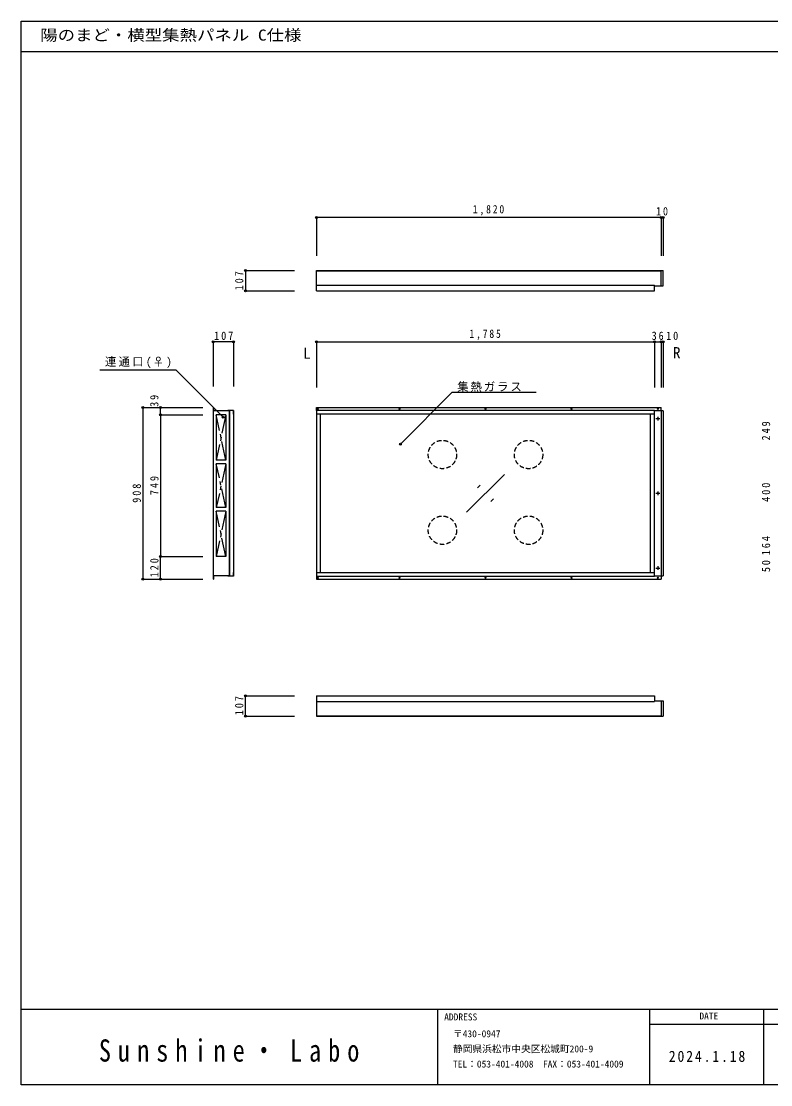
# Model space of a CAD drawing. Units: millimetres at full size, sheet at 1:20. Extents: x -3527 to 4553, y -2654 to 2966.
# Drawn here: x -3527 to 431, y -2654 to 2966 of the extents above; entities that cross this region are included whole.
import ezdxf
from ezdxf.enums import TextEntityAlignment as Align

# ---------------------------------------------------------------- set-up
doc = ezdxf.new("R2010")
doc.units = ezdxf.units.MM
doc.header["$LTSCALE"] = 20
doc.header["$PDMODE"] = 32
doc.header["$PDSIZE"] = 10
doc.linetypes.add('CHAIN1', pattern=[8, 5, -1, 1, -1])
doc.linetypes.add('DASHED1', pattern=[1.8, 1.2, -0.6])
doc.layers.add('0-0', color=4, linetype='Continuous')
doc.layers.add('F-0', color=7, linetype='Continuous')
doc.styles.add('ＭＳ ゴシック', font='')
doc.styles.add('ＭＳ 明朝', font='')
doc.styles.get('ＭＳ ゴシック').set_extended_font_data('MS Gothic')
doc.styles.get('ＭＳ 明朝').set_extended_font_data('MS Mincho')

msp = doc.modelspace()

# ---------------------------------------------------------------- linework, layer by layer
at = {"layer": '0-0'}
for p, q in [((-147.43, 1929.37), (-1967.43, 1929.37)), ((-1967.43, 1929.37), (-1967.43, 1726.66)), ((-147.43, 1929.37), (-147.43, 1726.66)), ((-147.43, 1929.37), (-137.43, 1929.37)), ((-147.43, 1929.37), (-147.43, 1726.66)), ((-137.43, 1929.37), (-137.43, 1726.66)), ((-2343.77, 1648.77), (-2084.85, 1648.77)), ((-2343.77, 1648.77), (-2343.77, 1541.77)), ((-2343.77, 1541.77), (-2084.85, 1541.77)), ((-2406.63, 1271.36), (-2513.63, 1271.36)), ((-2513.63, 1271.36), (-2513.63, 1036.63)), ((-2406.63, 1271.36), (-2406.63, 1036.63)), ((-1968.43, 1271.36), (-183.43, 1271.36)), ((-1968.43, 1271.36), (-1968.43, 1031.25)), ((-183.43, 1271.36), (-183.43, 1031.25)), ((-183.43, 1271.36), (-147.43, 1271.36)), ((-147.43, 1271.36), (-147.43, 1031.25)), ((-147.43, 1271.36), (-137.43, 1271.36)), ((-137.43, 1271.36), (-137.43, 1031.25)), ((-3112.41, 1123.4), (-2711.54, 1123.4)), ((-2461.68, 873.54), (-2711.54, 1123.4)), ((-1525, 731.23), (-1251.1, 1005.13)), ((-1251.1, 1005.13), (-808.09, 1005.13)), ((-2885.02, 925.2), (-2885.02, 17.2)), ((-2885.02, 925.2), (-2568.03, 925.2)), ((-2791.92, 886.2), (-2791.92, 925.2)), ((-2791.92, 925.2), (-2568.03, 925.2)), ((-147.43, 907.2), (-147.43, 925.2)), ((-2791.92, 886.2), (-2791.92, 137.2)), ((-2791.92, 886.2), (-2568.03, 886.2)), ((-2447.13, 886.2), (-2497.13, 886.2)), ((-2497.13, 886.2), (-2497.13, 646.53)), ((-2447.13, 626.53), (-2447.13, 396.87)), ((-1175.43, 371.2), (-975.43, 571.2)), ((-1117.86, 499.49), (-1103.71, 513.63)), ((-2447.13, 396.87), (-2497.13, 396.87)), ((-1047.14, 428.77), (-1033, 442.92)), ((-2447.13, 376.87), (-2447.13, 137.2)), ((-2791.92, 17.2), (-2791.92, 137.2)), ((-2791.92, 137.2), (-2568.03, 137.2)), ((-2447.13, 137.2), (-2497.13, 137.2)), ((-2885.02, 17.2), (-2568.03, 17.2)), ((-2791.92, 17.2), (-2568.03, 17.2)), ((-147.43, 35.2), (-147.43, 17.2)), ((-2343.77, -706.37), (-2343.77, -599.37)), ((-2343.77, -599.37), (-2084.85, -599.37)), ((-2343.77, -706.37), (-2084.85, -706.37))]:
    msp.add_line(p, q, dxfattribs=at)
at = {"layer": '0-0', "color": 7}
for p, q in [((-1967.43, 1648.77), (-137.43, 1648.77)), ((-1967.43, 1571.77), (-1967.43, 1648.77)), ((-1967.43, 1648.27), (-137.43, 1648.27)), ((-1967.43, 1647.77), (-147.43, 1647.77)), ((-147.43, 1567.77), (-147.43, 1648.27)), ((-1968.43, 1571.77), (-183.43, 1571.77)), ((-1968.43, 1541.77), (-1968.43, 1571.77)), ((-1968.43, 1541.77), (-183.43, 1541.77)), ((-183.43, 1541.77), (-183.43, 1571.77)), ((-183.43, 1567.77), (-147.43, 1567.77)), ((-2513.63, 925.2), (-2513.63, 17.2)), ((-2513.63, 925.2), (-2512.63, 925.2)), ((-2513.13, 925.2), (-2513.13, 17.2)), ((-2428.63, 907.2), (-2513.13, 907.2)), ((-2430.13, 906.7), (-2513.13, 906.7)), ((-2512.63, 925.2), (-2512.63, 907.2)), ((-2408.63, 908.2), (-2436.63, 908.2)), ((-2429.63, 907.2), (-2429.63, 35.2)), ((-2428.63, 908.2), (-2428.63, 34.2)), ((-2426.63, 908.2), (-2426.63, 34.2)), ((-2408.63, 908.2), (-2408.63, 889.7)), ((-2406.63, 909.7), (-2406.63, 32.7)), ((-183.43, 32.7), (-183.43, 909.7)), ((-147.43, 907.2), (-183.43, 907.2)), ((-147.43, 907.2), (-147.43, 35.2)), ((-137.43, 906.7), (-147.43, 906.7)), ((-137.43, 906.7), (-137.43, 35.7)), ((-2406.63, 889.7), (-2408.63, 889.7)), ((-183.43, 889.7), (-1968.43, 889.7)), ((-1948.43, 889.7), (-1948.43, 52.7)), ((-203.43, 52.7), (-203.43, 889.7)), ((-2513.63, 17.2), (-2512.63, 17.2)), ((-2428.63, 35.2), (-2513.13, 35.2)), ((-2512.63, 35.2), (-2512.63, 17.2)), ((-2406.63, 32.7), (-2436.63, 32.7)), ((-1968.43, 52.7), (-183.43, 52.7)), ((-183.43, 35.2), (-147.43, 35.2)), ((-147.43, 35.7), (-137.43, 35.7)), ((-1968.43, -599.37), (-183.43, -599.37)), ((-1968.43, -599.37), (-1968.43, -629.37)), ((-183.43, -599.37), (-183.43, -629.37)), ((-1968.43, -629.37), (-183.43, -629.37)), ((-1967.43, -629.37), (-1967.43, -706.37)), ((-183.43, -625.37), (-147.43, -625.37)), ((-147.43, -625.37), (-147.43, -705.87)), ((-1967.43, -705.37), (-147.43, -705.37)), ((-1967.43, -705.87), (-137.43, -705.87)), ((-1967.43, -706.37), (-137.43, -706.37))]:
    msp.add_line(p, q, dxfattribs=at)
at = {"layer": '0-0', "linetype": 'CHAIN1'}
for p, q in [((-2447.13, 886.2), (-2497.13, 646.53)), ((-2447.13, 646.53), (-2497.13, 886.2)), ((-175.43, 866.2), (-155.43, 866.2)), ((-165.43, 876.2), (-165.43, 856.2)), ((-2447.13, 626.53), (-2497.13, 396.87)), ((-2447.13, 396.87), (-2497.13, 626.53)), ((-175.43, 471.2), (-155.43, 471.2)), ((-165.43, 481.2), (-165.43, 461.2)), ((-2447.13, 376.87), (-2497.13, 137.2)), ((-2447.13, 137.2), (-2497.13, 376.87)), ((-175.43, 76.2), (-155.43, 76.2)), ((-165.43, 86.2), (-165.43, 66.2))]:
    msp.add_line(p, q, dxfattribs=at)
at = {"layer": '0-0', "color": 7}
for points in [[(-147.43, 1568.27), (-137.43, 1568.27), (-137.43, 1648.77)], [(-2430.13, 906.7), (-2430.13, 35.7), (-2513.13, 35.7)], [(-2406.63, 909.7), (-2436.63, 909.7), (-2436.63, 908.2)], [(-183.43, 909.7), (-1968.43, 909.7), (-1968.43, 32.7), (-183.43, 32.7)], [(-2406.63, 52.7), (-2408.63, 52.7), (-2408.63, 34.2), (-2436.63, 34.2), (-2436.63, 32.7)], [(-147.43, -625.87), (-137.43, -625.87), (-137.43, -706.37)]]:
    msp.add_lwpolyline(points, dxfattribs=at)
at = {"layer": '0-0'}
for points in [[(-1967.43, 909.7), (-1967.43, 925.2), (-147.43, 925.2)], [(-2447.13, 886.2), (-2447.13, 646.53), (-2497.13, 646.53)], [(-2447.13, 626.53), (-2497.13, 626.53), (-2497.13, 396.87)], [(-2447.13, 376.87), (-2497.13, 376.87), (-2497.13, 137.2)], [(-1967.43, 32.7), (-1967.43, 17.2), (-147.43, 17.2)]]:
    msp.add_lwpolyline(points, dxfattribs=at)
for centre in [(-1960.43, 917.2), (-1530.43, 917.2), (-1075.43, 917.2), (-620.43, 917.2), (-165.43, 917.2), (-1960.43, 25.2), (-1530.43, 25.2), (-1075.43, 25.2), (-620.43, 25.2), (-165.43, 25.2)]:
    msp.add_circle(centre, 2.5, dxfattribs=at)
at = {"layer": '0-0', "color": 7}
for centre in [(-165.43, 866.2), (-165.43, 471.2), (-165.43, 76.2)]:
    msp.add_circle(centre, 3.5, dxfattribs=at)
at = {"layer": '0-0', "linetype": 'DASHED1'}
for centre in [(-1302.93, 676.2), (-847.93, 676.2), (-1302.93, 276.2), (-847.93, 276.2)]:
    msp.add_circle(centre, 75, dxfattribs=at)
at = {"layer": '0-0', "color": 5}
for p in [(-1967.43, 1929.37), (-147.43, 1929.37), (-137.43, 1929.37), (-2343.77, 1648.77), (-2343.77, 1541.77), (-2513.63, 1271.36), (-2406.63, 1271.36), (-1968.43, 1271.36), (-183.43, 1271.36), (-147.43, 1271.36), (-137.43, 1271.36), (-2885.02, 925.2), (-2791.92, 925.2), (-2791.92, 886.2), (-2461.68, 873.54), (-1525, 731.23), (-2791.92, 137.2), (-2885.02, 17.2), (-2791.92, 17.2), (-2343.77, -599.37), (-2343.77, -706.37)]:
    msp.add_point(p, dxfattribs=at)
at = {"layer": 'F-0', "color": 5}
for p, q in [((-3527.18, 2805.87), (4552.82, 2805.87)), ((-3527.18, -2254.13), (4552.82, -2254.13)), ((4552.82, -2654.13), (-3527.18, -2654.13))]:
    msp.add_line(p, q, dxfattribs=at)
at = {"layer": 'F-0', "color": 2}
for p, q in [((-1327.18, -2654.13), (-1327.18, -2254.13)), ((-1327.18, -2654.13), (-1327.18, -2254.13)), ((-207.18, -2654.13), (-207.18, -2254.13)), ((-207.18, -2654.13), (-207.18, -2254.13)), ((392.82, -2254.13), (392.82, -2654.13)), ((-207.18, -2334.13), (652.82, -2334.13))]:
    msp.add_line(p, q, dxfattribs=at)
at = {"layer": 'F-0', "color": 5}
msp.add_lwpolyline([(-3527.18, -2654.13), (-3527.18, 2965.87), (4552.82, 2965.87)], dxfattribs=at)

# ---------------------------------------------------------------- texts
at = {"layer": '0-0', "color": 7, "style": 'ＭＳ ゴシック'}
for s, p in [('L', (-2038.03, 1164.42)), ('R', (-85.39, 1167.7))]:
    msp.add_text(s, height=58.65, dxfattribs=at).set_placement(p, align=Align.BOTTOM_LEFT)
at = {"layer": '0-0', "color": 7, "char_height": 43.99, "attachment_point": 7, "style": 'ＭＳ ゴシック'}
for s, insert in [('\\T1.38;\\W0.85;1,820', (-1142.43, 1939.37)), ('\\T1.36;\\W0.9;10', (-174.93, 1939.37)), ('\\T1.38;\\W0.9;107', (-2508.63, 1281.36)), ('\\T1.38;\\W0.85;1,785', (-1160.43, 1281.36)), ('\\T1.36;\\W0.9;36', (-197.93, 1281.36)), ('\\T1.36;\\W0.9;10', (-121.22, 1280.97)), ('\\T1.2;連通口(♀)', (-3085.35, 1133.16)), ('\\T1.17;集熱ガラス', (-1224.9, 1007.51))]:
    msp.add_mtext(s, dxfattribs=dict(at, insert=insert))
at = {"layer": '0-0', "color": 7, "char_height": 43.99, "attachment_point": 7, "rotation": 90, "style": 'ＭＳ ゴシック'}
for s, insert in [('\\T1.38;\\W0.9;107', (-2353.77, 1543.77)), ('\\T1.36;\\W0.9;39', (-2802.23, 928.19)), ('\\T1.38;\\W0.9;249', (428.41, 750.7)), ('\\T1.38;\\W0.9;908', (-2895.02, 421.2)), ('\\T1.38;\\W0.9;749', (-2801.92, 461.7)), ('\\T1.38;\\W0.9;400', (428.41, 426.2)), ('\\T1.38;\\W0.9;164', (428.41, 144.2)), ('\\T1.38;\\W0.9;120', (-2801.92, 27.2)), ('\\T1.36;\\W0.9;50', (428.41, 54.7)), ('\\T1.38;\\W0.9;107', (-2353.77, -701.37))]:
    msp.add_mtext(s, dxfattribs=dict(at, insert=insert))
at = {"layer": 'F-0', "style": 'ＭＳ ゴシック', "width": 1.15}
msp.add_text('陽のまど・横型集熱パネル C仕様', height=58.65, dxfattribs=at).set_placement((-3427.18, 2845.87), align=Align.BOTTOM_LEFT)
at = {"layer": 'F-0', "color": 4, "style": 'ＭＳ ゴシック'}
for s, p in [('ADDRESS', (-1293.63, -2325.15)), ('DATE', (54.16, -2320.38)), ('〒430-0947', (-1247.18, -2414.13)), ('静岡県浜松市中央区松城町200-9', (-1247.18, -2494.13)), ('TEL：053-401-4008  FAX：053-401-4009', (-1247.18, -2574.13))]:
    msp.add_text(s, height=36.66, dxfattribs=at).set_placement(p, align=Align.BOTTOM_LEFT)
at = {"layer": 'F-0', "color": 2, "insert": (-3117.18, -2534.13), "char_height": 117.3, "attachment_point": 7, "style": 'ＭＳ 明朝'}
msp.add_mtext('\\T1.58;\\W0.8;Sunshine・Labo', dxfattribs=at)
at = {"layer": 'F-0', "insert": (-107.18, -2534.13), "char_height": 58.65, "attachment_point": 7, "style": 'ＭＳ ゴシック'}
msp.add_mtext('\\T1.28;\\W0.9;2024.1.18', dxfattribs=at)

doc.saveas('drawing.dxf')
